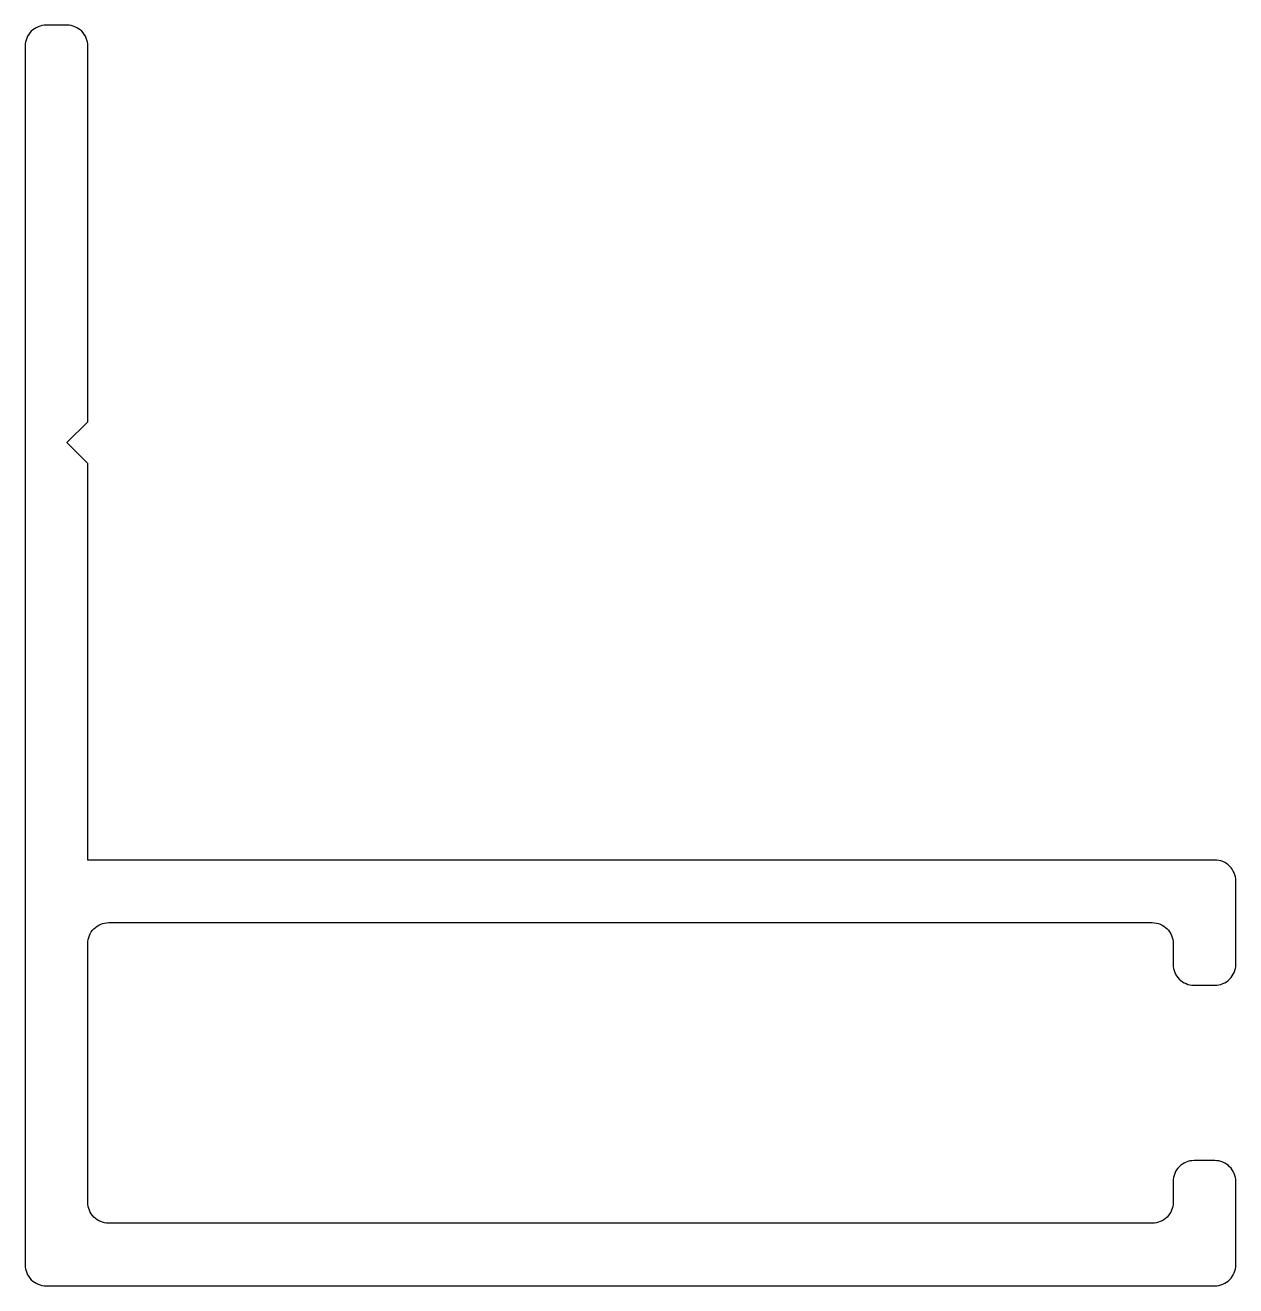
# Model space of a CAD drawing. Extents: x 949.9 to 978.9, y -12.6 to 17.6.
import ezdxf

# ---------------------------------------------------------------- set-up
doc = ezdxf.new("R2010")
doc.units = 0
doc.header["$LTSCALE"] = 15
doc.layers.get('0').update_dxf_attribs({"linetype": 'CONTINUOUS'})

msp = doc.modelspace()

# ---------------------------------------------------------------- linework, layer by layer
msp.add_lwpolyline([(951.365, 8.084), (951.365, 17.084, 0.414214), (950.865, 17.584), (950.365, 17.584, 0.414214), (949.865, 17.084), (949.865, -12.116, 0.414214), (950.365, -12.616), (978.365, -12.616, 0.414214), (978.865, -12.116), (978.865, -10.116, 0.414214), (978.365, -9.616), (977.865, -9.616, 0.414214), (977.365, -10.116), (977.365, -10.616, -0.414214), (976.865, -11.116), (951.865, -11.116, -0.414214), (951.365, -10.616), (951.365, -4.416, -0.414214), (951.865, -3.916), (976.865, -3.916, -0.414214), (977.365, -4.416), (977.365, -4.916, 0.414214), (977.865, -5.416), (978.365, -5.416, 0.414214), (978.865, -4.916), (978.865, -2.916, 0.414214), (978.365, -2.416), (951.365, -2.416), (951.365, 7.084), (950.865, 7.584)], format="xyb", close=True)

doc.saveas('drawing.dxf')
